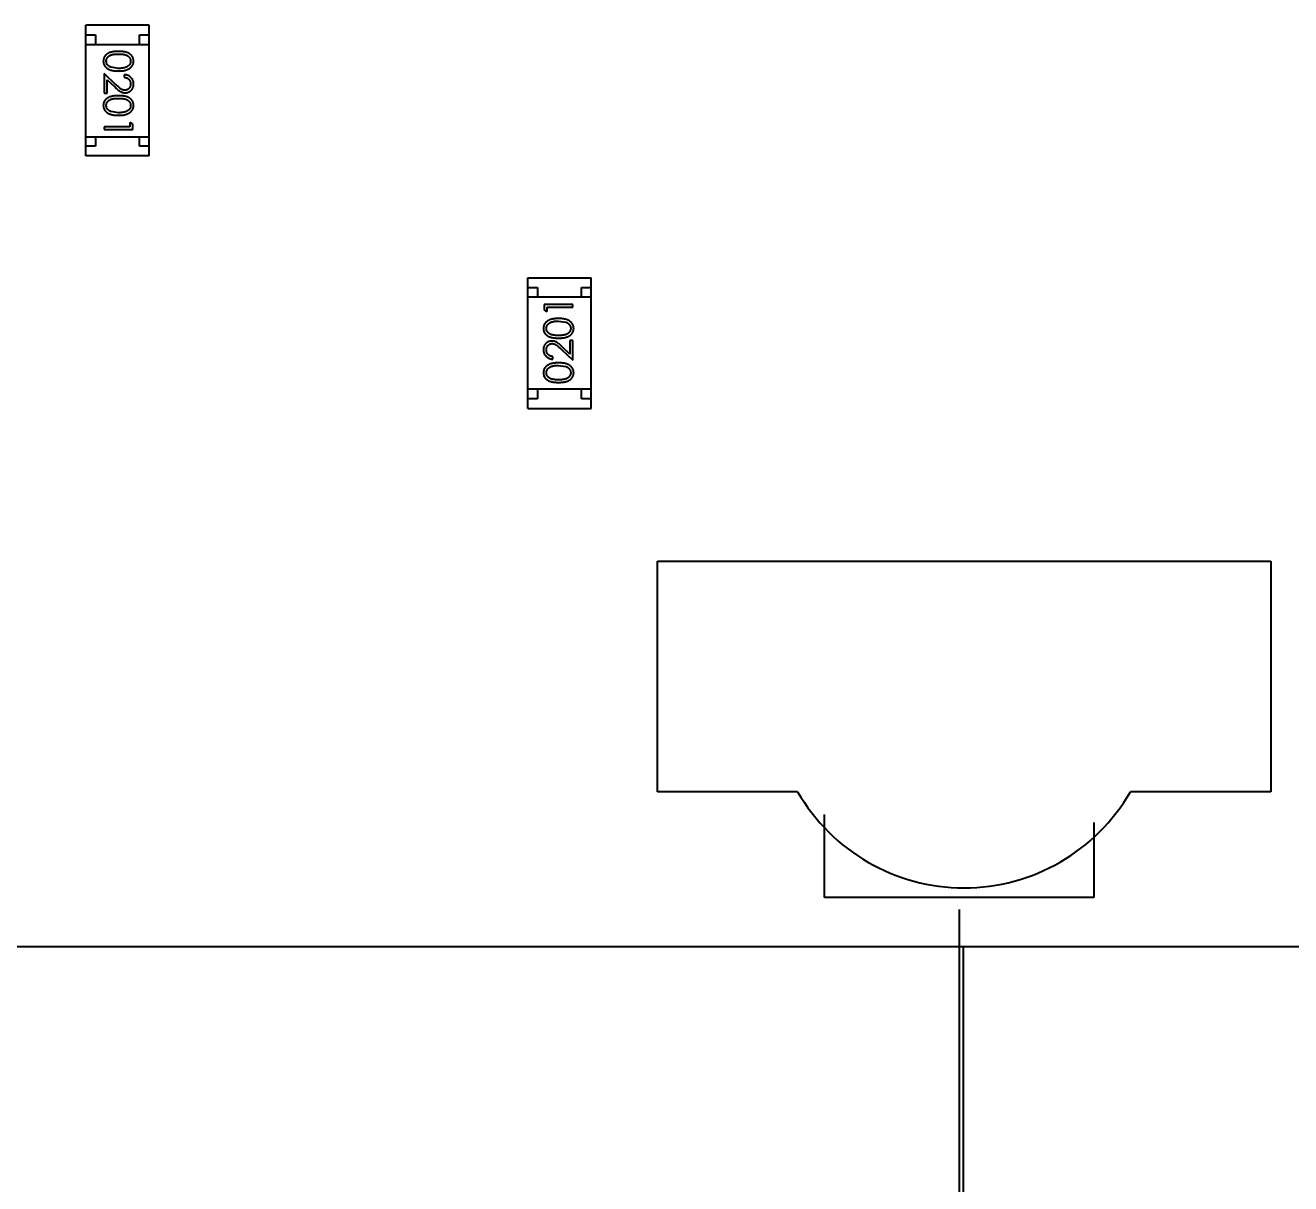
# Model space of a CAD drawing. Header units: inches. Extents: x -13 to 240, y -18 to 126.
# Drawn here: x 203.2 to 209.78, y 23.23 to 29.26 of the extents above; entities that cross this region are included whole.
import ezdxf

# ---------------------------------------------------------------- set-up
doc = ezdxf.new("R2010")
doc.units = ezdxf.units.IN
doc.header["$LTSCALE"] = 1.21
doc.header["$MEASUREMENT"] = 0
doc.header["$PDMODE"] = 3
doc.header["$PDSIZE"] = 0.3125
doc.layers.get('0').update_dxf_attribs({"linetype": 'CONTINUOUS'})
doc.layers.get('Defpoints').update_dxf_attribs({"linetype": 'CONTINUOUS'})
doc.layers.add('DIM', color=3, linetype='CONTINUOUS')
doc.styles.get("Standard").update_dxf_attribs({"font": 'txt', "width": 0.8})
doc.dimstyles.get("Standard").update_dxf_attribs({"dimtxt": 0.15625, "dimasz": 0.1875, "dimexe": 0.125, "dimexo": 0.0625, "dimgap": 0.09, "dimtad": 0, "dimtih": 1, "dimtoh": 1, "dimzin": 4, "dimdsep": 46, "dimtxsty": 'Standard', "dimblk": '_FILLED', "dimblk1": '_FILLED', "dimblk2": '_FILLED', "dimcen": 0.09, "dimazin": 1, "dimtp": 0.01, "dimtm": 0.01, "dimtfac": 1, "dimtofl": 0, "dimtmove": 0, "dimatfit": 3, "dimldrblk": '_FILLED', "dimfxl": 1, "dimtolj": 1, "dimtzin": 4, "dimarcsym": 0})

# ---------------------------------------------------------------- blocks, each defined once
blk = doc.blocks.new('_FILLED')
at = {"color": 0, "linetype": 'ByBlock'}
blk.add_solid([(0, 0), (-1, 0.1667), (-1, -0.1667)], dxfattribs=at)
blk = doc.blocks.new('*D60')
at = {"layer": 'Defpoints', "color": 0}
for p in [(188.0557, 24.7162), (208.0557, 24.7162), (188.0557, 12.7729)]:
    blk.add_point(p, dxfattribs=at)
at = {"layer": 'DIM', "color": 0, "lineweight": -2}
for p, q in [((188.0557, 24.6537), (188.0557, 12.6479)), ((208.0557, 24.6537), (208.0557, 12.6479)), ((190.0557, 12.7729), (195.1657, 12.7729)), ((206.0557, 12.7729), (200.9457, 12.7729))]:
    blk.add_line(p, q, dxfattribs=at)
at = {"layer": 'DIM', "color": 0, "lineweight": -2, "xscale": 2, "yscale": 2, "zscale": 2, "rotation": 180}
blk.add_blockref('_FILLED', (188.0557, 12.7729), dxfattribs=at)
at = {"layer": 'DIM', "color": 0, "lineweight": -2, "xscale": 2, "yscale": 2, "zscale": 2}
blk.add_blockref('_FILLED', (208.0557, 12.7729), dxfattribs=at)
at = {"layer": 'DIM', "color": 0, "insert": (198.0557, 12.7729), "char_height": 2, "attachment_point": 5}
blk.add_mtext('\\A1;20.00', dxfattribs=at)

msp = doc.modelspace()

# ---------------------------------------------------------------- linework, layer by layer
at = {"color": 7, "linetype": 'Continuous'}
for p, q in [((203.8415, 29.2564), (203.5115, 29.2564)), ((203.5115, 28.5764), (203.5115, 29.2564)), ((203.8415, 28.5764), (203.8415, 29.2564)), ((203.5115, 29.2064), (203.5615, 29.2064)), ((203.5615, 29.2064), (203.5615, 29.1564)), ((203.7915, 29.2064), (203.8415, 29.2064)), ((203.7915, 29.1564), (203.7915, 29.2064)), ((203.5115, 29.1564), (203.8415, 29.1564)), ((203.6818, 29.0319), (203.6441, 29.0376)), ((203.6068, 29.005), (203.6068, 28.9031)), ((203.6689, 28.9468), (203.6068, 29.005)), ((203.6222, 28.9031), (203.6222, 28.9729)), ((203.6222, 28.9729), (203.6622, 28.9353)), ((203.7106, 28.9992), (203.7106, 28.9858)), ((203.6068, 28.9031), (203.6222, 28.9031)), ((203.6818, 28.8011), (203.6441, 28.8068)), ((203.7414, 28.7281), (203.6068, 28.7281)), ((203.6068, 28.7281), (203.6068, 28.7146)), ((203.6068, 28.7146), (203.7568, 28.7146)), ((203.7414, 28.7511), (203.7414, 28.7281)), ((203.7568, 28.7423), (203.7414, 28.7511)), ((203.7568, 28.7146), (203.7568, 28.7423)), ((203.5115, 28.6764), (203.8415, 28.6764)), ((203.5615, 28.6764), (203.5615, 28.6264)), ((203.7915, 28.6264), (203.7915, 28.6764)), ((203.5615, 28.6264), (203.5115, 28.6264)), ((203.8415, 28.5764), (203.5115, 28.5764)), ((203.8415, 28.6264), (203.7915, 28.6264)), ((205.8116, 27.9413), (206.1416, 27.9413)), ((205.8116, 27.2613), (205.8116, 27.9413)), ((206.1416, 27.2613), (206.1416, 27.9413)), ((205.8116, 27.8913), (205.8616, 27.8913)), ((205.8616, 27.8913), (205.8616, 27.8413)), ((206.0916, 27.8913), (206.1416, 27.8913)), ((206.0916, 27.8413), (206.0916, 27.8913)), ((206.1416, 27.8413), (205.8116, 27.8413)), ((206.0464, 27.8031), (205.8964, 27.8031)), ((205.8964, 27.8031), (205.8964, 27.7754)), ((205.9117, 27.7896), (206.0464, 27.7896)), ((205.9117, 27.7666), (205.9117, 27.7896)), ((206.0464, 27.7896), (206.0464, 27.8031)), ((205.8964, 27.7754), (205.9117, 27.7666)), ((205.9714, 27.7166), (206.0091, 27.7109)), ((206.0464, 27.6146), (206.031, 27.6146)), ((206.031, 27.6146), (206.031, 27.5448)), ((206.0464, 27.5127), (206.0464, 27.6146)), ((205.9425, 27.5185), (205.9425, 27.5319)), ((205.9843, 27.5709), (206.0464, 27.5127)), ((206.031, 27.5448), (205.9909, 27.5824)), ((205.9714, 27.4858), (206.0091, 27.4801)), ((206.1416, 27.3613), (205.8116, 27.3613)), ((205.8616, 27.3613), (205.8616, 27.3113)), ((206.0916, 27.3113), (206.0916, 27.3613)), ((205.8616, 27.3113), (205.8116, 27.3113)), ((205.8116, 27.2613), (206.1416, 27.2613)), ((206.1416, 27.3113), (206.0916, 27.3113)), ((206.4857, 26.4663), (209.6766, 26.4663)), ((206.4857, 25.2663), (206.4857, 26.4663)), ((209.6766, 26.4663), (209.6766, 25.2663)), ((207.2151, 25.2663), (206.4857, 25.2663)), ((209.6766, 25.2663), (208.9471, 25.2663)), ((207.3557, 24.7162), (207.3557, 25.1483)), ((208.7557, 25.1058), (208.7557, 24.7162)), ((208.7557, 24.7162), (207.3557, 24.7162)), ((202.5466, 24.4613), (224.3266, 24.4577)), ((208.0766, 24.4604), (208.0766, 19.4463))]:
    msp.add_line(p, q, dxfattribs=at)
msp.add_arc((208.0811, 25.7663), 1, 210, 330, dxfattribs=at)
for points, knots in [([(203.6817, 29.1204), (203.6793, 29.1204), (203.6747, 29.1203), (203.6679, 29.12), (203.6616, 29.1195), (203.6556, 29.1188), (203.6501, 29.1179), (203.645, 29.1169), (203.6402, 29.1155), (203.6359, 29.114), (203.6319, 29.1123), (203.6282, 29.1105), (203.6247, 29.1084), (203.6215, 29.1063), (203.6185, 29.104), (203.6158, 29.1015), (203.6134, 29.0988), (203.6112, 29.096), (203.6092, 29.0931), (203.6076, 29.0901), (203.6061, 29.087), (203.605, 29.0838), (203.6041, 29.0805), (203.6034, 29.0772), (203.603, 29.0737), (203.603, 29.0714), (203.6029, 29.0702)], [0, 0, 0, 0, 0.068113, 0.132564, 0.193427, 0.250218, 0.303569, 0.353576, 0.400235, 0.443586, 0.484619, 0.524292, 0.56238, 0.599049, 0.63494, 0.669782, 0.704009, 0.737842, 0.771098, 0.803896, 0.836415, 0.868639, 0.900715, 0.933378, 0.966213, 1, 1, 1, 1]), ([(203.6183, 29.0698), (203.6184, 29.0714), (203.6186, 29.0747), (203.6199, 29.0796), (203.6219, 29.0843), (203.6243, 29.0881), (203.6266, 29.091), (203.6285, 29.093), (203.6307, 29.0949), (203.633, 29.0967), (203.6355, 29.0983), (203.6382, 29.0998), (203.6411, 29.1011), (203.6442, 29.1024), (203.6477, 29.1035), (203.6514, 29.1044), (203.6556, 29.1051), (203.6601, 29.1058), (203.665, 29.1063), (203.6702, 29.1066), (203.6759, 29.1069), (203.6798, 29.1069), (203.6818, 29.1069)], [0, 0, 0, 0, 0.060034, 0.120278, 0.182348, 0.247919, 0.281641, 0.315701, 0.350322, 0.385703, 0.421819, 0.459196, 0.497866, 0.538301, 0.58121, 0.628183, 0.679403, 0.734699, 0.794074, 0.858416, 0.927049, 1, 1, 1, 1]), ([(203.7606, 29.0702), (203.7606, 29.0714), (203.7606, 29.0737), (203.7602, 29.0772), (203.7595, 29.0806), (203.7586, 29.0838), (203.7574, 29.0871), (203.7559, 29.0902), (203.7542, 29.0932), (203.7523, 29.0962), (203.7501, 29.099), (203.7476, 29.1016), (203.7449, 29.1041), (203.7419, 29.1064), (203.7387, 29.1086), (203.7353, 29.1106), (203.7316, 29.1124), (203.7276, 29.1141), (203.7233, 29.1156), (203.7186, 29.1169), (203.7135, 29.118), (203.7079, 29.1188), (203.702, 29.1195), (203.6956, 29.12), (203.6888, 29.1203), (203.6841, 29.1204), (203.6817, 29.1204)], [0, 0, 0, 0, 0.033742, 0.066533, 0.099153, 0.13154, 0.164087, 0.196563, 0.229707, 0.263315, 0.297504, 0.331686, 0.366482, 0.4021, 0.438958, 0.476748, 0.515985, 0.556589, 0.599519, 0.645765, 0.695487, 0.748721, 0.805687, 0.866754, 0.931405, 1, 1, 1, 1]), ([(203.6818, 29.1069), (203.6838, 29.1069), (203.6877, 29.1069), (203.6934, 29.1066), (203.6986, 29.1063), (203.7035, 29.1058), (203.7081, 29.1052), (203.7122, 29.1043), (203.716, 29.1034), (203.7194, 29.1023), (203.7225, 29.1011), (203.7254, 29.0997), (203.7281, 29.0982), (203.7306, 29.0966), (203.7329, 29.0949), (203.7351, 29.093), (203.737, 29.091), (203.7393, 29.0881), (203.7416, 29.0844), (203.7438, 29.0797), (203.745, 29.0748), (203.7452, 29.0714), (203.7452, 29.0698)], [0, 0, 0, 0, 0.073302, 0.142286, 0.206253, 0.266017, 0.321612, 0.372532, 0.419497, 0.462398, 0.502825, 0.541489, 0.579034, 0.615143, 0.650298, 0.684912, 0.718701, 0.752189, 0.817245, 0.879117, 0.939613, 1, 1, 1, 1]), ([(203.6029, 29.0702), (203.603, 29.069), (203.603, 29.0667), (203.6034, 29.0631), (203.6041, 29.0597), (203.605, 29.0564), (203.6062, 29.0531), (203.6077, 29.0499), (203.6094, 29.0468), (203.6114, 29.0438), (203.6137, 29.0409), (203.6162, 29.0382), (203.619, 29.0356), (203.622, 29.0332), (203.6253, 29.0309), (203.6289, 29.0288), (203.6327, 29.0269), (203.6368, 29.0251), (203.6411, 29.0235), (203.6459, 29.0222), (203.651, 29.021), (203.6564, 29.0201), (203.6622, 29.0194), (203.6684, 29.0188), (203.675, 29.0185), (203.6794, 29.0185), (203.6817, 29.0184)], [0, 0, 0, 0, 0.033824, 0.067298, 0.10028, 0.133019, 0.165736, 0.198792, 0.232372, 0.266409, 0.301016, 0.336196, 0.371972, 0.408574, 0.446394, 0.485225, 0.525372, 0.567224, 0.611081, 0.65775, 0.70702, 0.759235, 0.814484, 0.873227, 0.934937, 1, 1, 1, 1]), ([(203.6441, 29.0376), (203.643, 29.038), (203.641, 29.0387), (203.638, 29.0401), (203.6353, 29.0415), (203.6328, 29.0431), (203.6305, 29.0449), (203.6283, 29.0467), (203.6264, 29.0487), (203.6242, 29.0515), (203.6218, 29.0552), (203.6198, 29.0599), (203.6185, 29.0648), (203.6184, 29.0681), (203.6183, 29.0698)], [0, 0, 0, 0, 0.075949, 0.148549, 0.218996, 0.286119, 0.351826, 0.416074, 0.478265, 0.540325, 0.660405, 0.774606, 0.887187, 1, 1, 1, 1]), ([(203.6817, 29.0184), (203.684, 29.0185), (203.6885, 29.0185), (203.6951, 29.0188), (203.7013, 29.0194), (203.7071, 29.0201), (203.7126, 29.0211), (203.7177, 29.0222), (203.7225, 29.0236), (203.7269, 29.0252), (203.731, 29.0271), (203.7348, 29.029), (203.7384, 29.0311), (203.7417, 29.0333), (203.7447, 29.0357), (203.7475, 29.0383), (203.75, 29.041), (203.7522, 29.0439), (203.7542, 29.0469), (203.7559, 29.05), (203.7574, 29.0531), (203.7586, 29.0564), (203.7595, 29.0597), (203.7602, 29.0631), (203.7606, 29.0667), (203.7606, 29.069), (203.7606, 29.0702)], [0, 0, 0, 0, 0.065278, 0.127205, 0.186168, 0.241675, 0.294115, 0.343609, 0.390387, 0.434463, 0.476646, 0.517002, 0.555936, 0.593716, 0.630057, 0.665601, 0.700745, 0.734917, 0.768681, 0.802087, 0.834849, 0.867433, 0.900138, 0.932806, 0.966212, 1, 1, 1, 1]), ([(203.7452, 29.0698), (203.7452, 29.0681), (203.745, 29.0648), (203.7437, 29.06), (203.7416, 29.0553), (203.7393, 29.0516), (203.737, 29.0487), (203.735, 29.0467), (203.7327, 29.0447), (203.7303, 29.0429), (203.7276, 29.0412), (203.7246, 29.0397), (203.7214, 29.0382), (203.718, 29.0369), (203.7143, 29.0357), (203.7104, 29.0347), (203.7063, 29.0339), (203.7018, 29.0331), (203.6972, 29.0326), (203.6923, 29.0322), (203.6871, 29.032), (203.6836, 29.0319), (203.6818, 29.0319)], [0, 0, 0, 0, 0.059689, 0.119507, 0.181075, 0.246162, 0.279894, 0.314468, 0.350403, 0.387474, 0.426147, 0.466624, 0.508745, 0.553328, 0.600058, 0.649177, 0.700552, 0.754894, 0.811825, 0.871514, 0.934319, 1, 1, 1, 1]), ([(203.7606, 28.9503), (203.7606, 28.952), (203.7605, 28.9553), (203.7598, 28.9601), (203.7587, 28.9647), (203.7572, 28.9692), (203.7552, 28.9734), (203.7528, 28.9774), (203.7499, 28.9812), (203.7466, 28.9848), (203.743, 28.988), (203.7391, 28.9909), (203.7349, 28.9933), (203.7305, 28.9954), (203.7259, 28.997), (203.721, 28.9982), (203.7159, 28.999), (203.7124, 28.9991), (203.7106, 28.9992)], [0, 0, 0, 0, 0.06445, 0.126725, 0.187421, 0.247417, 0.306749, 0.366595, 0.427749, 0.490235, 0.553031, 0.614805, 0.676505, 0.738096, 0.801021, 0.864897, 0.931209, 1, 1, 1, 1]), ([(203.7106, 28.9858), (203.712, 28.9856), (203.7146, 28.9854), (203.7183, 28.9846), (203.7219, 28.9837), (203.7252, 28.9825), (203.7283, 28.9809), (203.7312, 28.9792), (203.7338, 28.9772), (203.7362, 28.9749), (203.7383, 28.9725), (203.7402, 28.9699), (203.7417, 28.9671), (203.743, 28.9642), (203.744, 28.9611), (203.7447, 28.9578), (203.7452, 28.9545), (203.7452, 28.9522), (203.7452, 28.951)], [0, 0, 0, 0, 0.073648, 0.143686, 0.210962, 0.275557, 0.338064, 0.399311, 0.4594, 0.51934, 0.579024, 0.637809, 0.695959, 0.754122, 0.813113, 0.873453, 0.935561, 1, 1, 1, 1]), ([(203.6622, 28.9353), (203.6638, 28.9339), (203.6667, 28.9311), (203.6711, 28.9272), (203.6752, 28.9236), (203.6791, 28.9204), (203.6827, 28.9176), (203.6861, 28.9151), (203.6893, 28.913), (203.6931, 28.9107), (203.6978, 28.9084), (203.7037, 28.9064), (203.7098, 28.9052), (203.7139, 28.9051), (203.716, 28.905)], [0, 0, 0, 0, 0.09953, 0.192079, 0.277712, 0.357454, 0.429648, 0.495771, 0.555538, 0.608657, 0.707578, 0.804328, 0.901298, 1, 1, 1, 1]), ([(203.7148, 28.9184), (203.7132, 28.9185), (203.71, 28.9186), (203.7052, 28.9197), (203.7005, 28.9214), (203.6967, 28.9234), (203.6936, 28.9254), (203.6909, 28.9273), (203.688, 28.9296), (203.6847, 28.9323), (203.6812, 28.9354), (203.6773, 28.9388), (203.6732, 28.9427), (203.6703, 28.9454), (203.6689, 28.9468)], [0, 0, 0, 0, 0.088014, 0.174976, 0.2638, 0.355443, 0.406413, 0.465519, 0.533076, 0.609353, 0.693899, 0.787171, 0.889197, 1, 1, 1, 1]), ([(203.7452, 28.951), (203.7452, 28.9499), (203.7452, 28.9477), (203.7447, 28.9444), (203.744, 28.9413), (203.743, 28.9384), (203.7418, 28.9355), (203.7402, 28.9328), (203.7384, 28.9303), (203.7363, 28.9279), (203.734, 28.9257), (203.7316, 28.9237), (203.7291, 28.9221), (203.7264, 28.9207), (203.7237, 28.9197), (203.7208, 28.919), (203.7179, 28.9185), (203.7159, 28.9185), (203.7148, 28.9184)], [0, 0, 0, 0, 0.068027, 0.133505, 0.19695, 0.26027, 0.322741, 0.384982, 0.448465, 0.513424, 0.578224, 0.640011, 0.700094, 0.760067, 0.819012, 0.877878, 0.938035, 1, 1, 1, 1]), ([(203.716, 28.905), (203.7175, 28.905), (203.7204, 28.9051), (203.7248, 28.9057), (203.7289, 28.9067), (203.7329, 28.908), (203.7368, 28.9098), (203.7405, 28.912), (203.744, 28.9145), (203.7474, 28.9175), (203.7505, 28.9207), (203.7532, 28.9242), (203.7555, 28.928), (203.7574, 28.932), (203.7588, 28.9362), (203.7599, 28.9407), (203.7605, 28.9454), (203.7606, 28.9487), (203.7606, 28.9503)], [0, 0, 0, 0, 0.06271, 0.123347, 0.183401, 0.242828, 0.302097, 0.36242, 0.423725, 0.487032, 0.550491, 0.612709, 0.674265, 0.73617, 0.799211, 0.863483, 0.930525, 1, 1, 1, 1]), ([(203.6817, 28.8896), (203.6793, 28.8896), (203.6747, 28.8896), (203.6679, 28.8893), (203.6616, 28.8888), (203.6556, 28.888), (203.6501, 28.8871), (203.645, 28.8861), (203.6402, 28.8848), (203.6359, 28.8832), (203.6319, 28.8815), (203.6282, 28.8797), (203.6247, 28.8777), (203.6215, 28.8755), (203.6185, 28.8732), (203.6158, 28.8707), (203.6134, 28.8681), (203.6112, 28.8653), (203.6092, 28.8624), (203.6076, 28.8593), (203.6061, 28.8563), (203.605, 28.853), (203.6041, 28.8498), (203.6034, 28.8464), (203.603, 28.843), (203.603, 28.8406), (203.6029, 28.8395)], [0, 0, 0, 0, 0.068113, 0.132564, 0.193427, 0.250218, 0.303569, 0.353576, 0.400235, 0.443586, 0.484619, 0.524292, 0.56238, 0.599049, 0.63494, 0.669782, 0.704009, 0.737842, 0.771098, 0.803896, 0.836415, 0.868639, 0.900715, 0.933378, 0.966213, 1, 1, 1, 1]), ([(203.6029, 28.8395), (203.603, 28.8383), (203.603, 28.8359), (203.6034, 28.8324), (203.6041, 28.8289), (203.605, 28.8256), (203.6062, 28.8223), (203.6077, 28.8191), (203.6094, 28.816), (203.6114, 28.813), (203.6137, 28.8101), (203.6162, 28.8074), (203.619, 28.8048), (203.622, 28.8024), (203.6253, 28.8001), (203.6289, 28.7981), (203.6327, 28.7961), (203.6368, 28.7944), (203.6411, 28.7928), (203.6459, 28.7914), (203.651, 28.7903), (203.6564, 28.7893), (203.6622, 28.7886), (203.6684, 28.788), (203.675, 28.7878), (203.6794, 28.7877), (203.6817, 28.7877)], [0, 0, 0, 0, 0.033824, 0.067298, 0.10028, 0.133019, 0.165736, 0.198792, 0.232372, 0.266409, 0.301016, 0.336196, 0.371972, 0.408574, 0.446394, 0.485225, 0.525372, 0.567224, 0.611081, 0.65775, 0.70702, 0.759235, 0.814484, 0.873227, 0.934937, 1, 1, 1, 1]), ([(203.6183, 28.839), (203.6184, 28.8407), (203.6186, 28.844), (203.6199, 28.8488), (203.6219, 28.8536), (203.6243, 28.8573), (203.6266, 28.8602), (203.6285, 28.8622), (203.6307, 28.8641), (203.633, 28.8659), (203.6355, 28.8675), (203.6382, 28.869), (203.6411, 28.8704), (203.6442, 28.8716), (203.6477, 28.8727), (203.6514, 28.8736), (203.6556, 28.8744), (203.6601, 28.8751), (203.665, 28.8755), (203.6702, 28.8759), (203.6759, 28.8761), (203.6798, 28.8761), (203.6818, 28.8761)], [0, 0, 0, 0, 0.060034, 0.120278, 0.182348, 0.247919, 0.281641, 0.315701, 0.350322, 0.385703, 0.421819, 0.459196, 0.497866, 0.538301, 0.58121, 0.628183, 0.679403, 0.734699, 0.794074, 0.858416, 0.927049, 1, 1, 1, 1]), ([(203.6441, 28.8068), (203.643, 28.8072), (203.641, 28.808), (203.638, 28.8093), (203.6353, 28.8108), (203.6328, 28.8124), (203.6305, 28.8141), (203.6283, 28.816), (203.6264, 28.818), (203.6242, 28.8208), (203.6218, 28.8245), (203.6198, 28.8292), (203.6185, 28.834), (203.6184, 28.8373), (203.6183, 28.839)], [0, 0, 0, 0, 0.075949, 0.148549, 0.218996, 0.286119, 0.351826, 0.416074, 0.478265, 0.540325, 0.660405, 0.774606, 0.887187, 1, 1, 1, 1]), ([(203.7606, 28.8395), (203.7606, 28.8406), (203.7606, 28.843), (203.7602, 28.8464), (203.7595, 28.8498), (203.7586, 28.8531), (203.7574, 28.8563), (203.7559, 28.8594), (203.7542, 28.8624), (203.7523, 28.8654), (203.7501, 28.8682), (203.7476, 28.8709), (203.7449, 28.8733), (203.7419, 28.8757), (203.7387, 28.8778), (203.7353, 28.8798), (203.7316, 28.8817), (203.7276, 28.8833), (203.7233, 28.8848), (203.7186, 28.8861), (203.7135, 28.8872), (203.7079, 28.8881), (203.702, 28.8888), (203.6956, 28.8893), (203.6888, 28.8896), (203.6841, 28.8896), (203.6817, 28.8896)], [0, 0, 0, 0, 0.033742, 0.066533, 0.099153, 0.13154, 0.164087, 0.196563, 0.229707, 0.263315, 0.297504, 0.331686, 0.366482, 0.4021, 0.438958, 0.476748, 0.515985, 0.556589, 0.599519, 0.645765, 0.695487, 0.748721, 0.805687, 0.866754, 0.931405, 1, 1, 1, 1]), ([(203.6817, 28.7877), (203.684, 28.7877), (203.6885, 28.7878), (203.6951, 28.788), (203.7013, 28.7886), (203.7071, 28.7893), (203.7126, 28.7903), (203.7177, 28.7914), (203.7225, 28.7929), (203.7269, 28.7944), (203.731, 28.7963), (203.7348, 28.7982), (203.7384, 28.8003), (203.7417, 28.8025), (203.7447, 28.805), (203.7475, 28.8075), (203.75, 28.8102), (203.7522, 28.8131), (203.7542, 28.8161), (203.7559, 28.8192), (203.7574, 28.8224), (203.7586, 28.8256), (203.7595, 28.829), (203.7602, 28.8324), (203.7606, 28.8359), (203.7606, 28.8383), (203.7606, 28.8395)], [0, 0, 0, 0, 0.065278, 0.127205, 0.186168, 0.241675, 0.294115, 0.343609, 0.390387, 0.434463, 0.476646, 0.517002, 0.555936, 0.593716, 0.630057, 0.665601, 0.700745, 0.734917, 0.768681, 0.802087, 0.834849, 0.867433, 0.900138, 0.932806, 0.966212, 1, 1, 1, 1]), ([(203.6818, 28.8761), (203.6838, 28.8761), (203.6877, 28.8761), (203.6934, 28.8759), (203.6986, 28.8755), (203.7035, 28.875), (203.7081, 28.8744), (203.7122, 28.8736), (203.716, 28.8727), (203.7194, 28.8716), (203.7225, 28.8703), (203.7254, 28.869), (203.7281, 28.8675), (203.7306, 28.8658), (203.7329, 28.8641), (203.7351, 28.8622), (203.737, 28.8602), (203.7393, 28.8573), (203.7416, 28.8536), (203.7438, 28.8489), (203.745, 28.844), (203.7452, 28.8407), (203.7452, 28.839)], [0, 0, 0, 0, 0.073302, 0.142286, 0.206253, 0.266017, 0.321612, 0.372532, 0.419497, 0.462398, 0.502825, 0.541489, 0.579034, 0.615143, 0.650298, 0.684912, 0.718701, 0.752189, 0.817245, 0.879117, 0.939613, 1, 1, 1, 1]), ([(203.7452, 28.839), (203.7452, 28.8374), (203.745, 28.8341), (203.7437, 28.8292), (203.7416, 28.8246), (203.7393, 28.8208), (203.737, 28.8179), (203.735, 28.8159), (203.7327, 28.8139), (203.7303, 28.8121), (203.7276, 28.8105), (203.7246, 28.8089), (203.7214, 28.8075), (203.718, 28.8061), (203.7143, 28.805), (203.7104, 28.8039), (203.7063, 28.8031), (203.7018, 28.8023), (203.6972, 28.8018), (203.6923, 28.8014), (203.6871, 28.8012), (203.6836, 28.8012), (203.6818, 28.8011)], [0, 0, 0, 0, 0.059689, 0.119507, 0.181075, 0.246162, 0.279894, 0.314468, 0.350403, 0.387474, 0.426147, 0.466624, 0.508745, 0.553328, 0.600058, 0.649177, 0.700552, 0.754894, 0.811825, 0.871514, 0.934319, 1, 1, 1, 1]), ([(205.9714, 27.73), (205.9691, 27.73), (205.9646, 27.7299), (205.9581, 27.7296), (205.9519, 27.7291), (205.946, 27.7284), (205.9405, 27.7274), (205.9354, 27.7263), (205.9307, 27.7248), (205.9262, 27.7232), (205.9222, 27.7214), (205.9183, 27.7195), (205.9148, 27.7174), (205.9114, 27.7152), (205.9084, 27.7127), (205.9056, 27.7102), (205.9031, 27.7075), (205.9009, 27.7046), (205.8989, 27.7016), (205.8972, 27.6985), (205.8957, 27.6953), (205.8946, 27.6921), (205.8936, 27.6887), (205.893, 27.6853), (205.8926, 27.6818), (205.8925, 27.6794), (205.8925, 27.6782)], [0, 0, 0, 0, 0.065278, 0.127205, 0.186168, 0.241675, 0.294115, 0.343609, 0.390387, 0.434463, 0.476646, 0.517002, 0.555936, 0.593716, 0.630057, 0.665601, 0.700745, 0.734917, 0.768681, 0.802087, 0.834849, 0.867433, 0.900138, 0.932806, 0.966212, 1, 1, 1, 1]), ([(206.0502, 27.6782), (206.0502, 27.6794), (206.0502, 27.6818), (206.0497, 27.6853), (206.0491, 27.6888), (206.0481, 27.6921), (206.0469, 27.6954), (206.0455, 27.6986), (206.0437, 27.7017), (206.0417, 27.7047), (206.0395, 27.7076), (206.0369, 27.7103), (206.0342, 27.7129), (206.0311, 27.7153), (206.0278, 27.7175), (206.0243, 27.7196), (206.0204, 27.7215), (206.0164, 27.7233), (206.012, 27.7249), (206.0072, 27.7263), (206.0022, 27.7274), (205.9967, 27.7284), (205.9909, 27.7291), (205.9847, 27.7297), (205.9782, 27.7299), (205.9737, 27.73), (205.9714, 27.73)], [0, 0, 0, 0, 0.033824, 0.067298, 0.10028, 0.133019, 0.165736, 0.198792, 0.232372, 0.266409, 0.301016, 0.336196, 0.371972, 0.408574, 0.446394, 0.485225, 0.525372, 0.567224, 0.611081, 0.65775, 0.70702, 0.759235, 0.814484, 0.873227, 0.934937, 1, 1, 1, 1]), ([(205.8925, 27.6782), (205.8925, 27.6771), (205.8926, 27.6747), (205.893, 27.6713), (205.8936, 27.6679), (205.8946, 27.6646), (205.8957, 27.6614), (205.8972, 27.6583), (205.8989, 27.6553), (205.9009, 27.6523), (205.9031, 27.6495), (205.9055, 27.6468), (205.9083, 27.6444), (205.9112, 27.642), (205.9144, 27.6399), (205.9179, 27.6378), (205.9216, 27.636), (205.9255, 27.6344), (205.9298, 27.6329), (205.9345, 27.6316), (205.9396, 27.6305), (205.9452, 27.6296), (205.9512, 27.6289), (205.9575, 27.6284), (205.9643, 27.6281), (205.969, 27.6281), (205.9714, 27.6281)], [0, 0, 0, 0, 0.033742, 0.066533, 0.099153, 0.13154, 0.164087, 0.196563, 0.229707, 0.263315, 0.297504, 0.331686, 0.366482, 0.4021, 0.438958, 0.476748, 0.515985, 0.556589, 0.599519, 0.645765, 0.695487, 0.748721, 0.805687, 0.866754, 0.931405, 1, 1, 1, 1]), ([(205.9079, 27.6787), (205.908, 27.6803), (205.9082, 27.6836), (205.9094, 27.6885), (205.9115, 27.6931), (205.9139, 27.6969), (205.9162, 27.6997), (205.9182, 27.7018), (205.9204, 27.7038), (205.9229, 27.7056), (205.9256, 27.7072), (205.9285, 27.7088), (205.9317, 27.7102), (205.9351, 27.7116), (205.9388, 27.7127), (205.9427, 27.7138), (205.9469, 27.7146), (205.9513, 27.7153), (205.956, 27.7159), (205.9609, 27.7163), (205.966, 27.7165), (205.9696, 27.7165), (205.9714, 27.7166)], [0, 0, 0, 0, 0.059689, 0.119507, 0.181075, 0.246162, 0.279894, 0.314468, 0.350403, 0.387474, 0.426147, 0.466624, 0.508745, 0.553328, 0.600058, 0.649177, 0.700552, 0.754894, 0.811825, 0.871514, 0.934319, 1, 1, 1, 1]), ([(205.9714, 27.6416), (205.9693, 27.6416), (205.9654, 27.6416), (205.9598, 27.6418), (205.9545, 27.6422), (205.9496, 27.6427), (205.9451, 27.6433), (205.9409, 27.6441), (205.9372, 27.645), (205.9338, 27.6461), (205.9306, 27.6474), (205.9277, 27.6487), (205.925, 27.6502), (205.9225, 27.6518), (205.9202, 27.6536), (205.9181, 27.6555), (205.9161, 27.6575), (205.9139, 27.6604), (205.9115, 27.6641), (205.9094, 27.6688), (205.9082, 27.6737), (205.908, 27.677), (205.9079, 27.6787)], [0, 0, 0, 0, 0.073302, 0.142286, 0.206253, 0.266017, 0.321612, 0.372532, 0.419497, 0.462398, 0.502825, 0.541489, 0.579034, 0.615143, 0.650298, 0.684912, 0.718701, 0.752189, 0.817245, 0.879117, 0.939613, 1, 1, 1, 1]), ([(206.0348, 27.6787), (206.0347, 27.677), (206.0346, 27.6737), (206.0333, 27.6689), (206.0312, 27.6641), (206.0288, 27.6604), (206.0265, 27.6575), (206.0246, 27.6555), (206.0224, 27.6536), (206.0201, 27.6518), (206.0176, 27.6502), (206.0149, 27.6487), (206.012, 27.6473), (206.0089, 27.6461), (206.0055, 27.645), (206.0017, 27.6441), (205.9976, 27.6433), (205.9931, 27.6426), (205.9882, 27.6422), (205.9829, 27.6418), (205.9772, 27.6416), (205.9734, 27.6416), (205.9714, 27.6416)], [0, 0, 0, 0, 0.060034, 0.120278, 0.182348, 0.247919, 0.281641, 0.315701, 0.350322, 0.385703, 0.421819, 0.459196, 0.497866, 0.538301, 0.58121, 0.628183, 0.679403, 0.734699, 0.794074, 0.858416, 0.927049, 1, 1, 1, 1]), ([(205.9714, 27.6281), (205.9738, 27.6281), (205.9784, 27.6281), (205.9852, 27.6284), (205.9916, 27.6289), (205.9975, 27.6297), (206.003, 27.6306), (206.0082, 27.6316), (206.0129, 27.6329), (206.0172, 27.6344), (206.0212, 27.6361), (206.025, 27.638), (206.0284, 27.64), (206.0316, 27.6422), (206.0346, 27.6445), (206.0373, 27.647), (206.0398, 27.6496), (206.042, 27.6524), (206.0439, 27.6553), (206.0456, 27.6584), (206.047, 27.6614), (206.0482, 27.6646), (206.0491, 27.6679), (206.0497, 27.6713), (206.0501, 27.6747), (206.0502, 27.6771), (206.0502, 27.6782)], [0, 0, 0, 0, 0.068113, 0.132564, 0.193427, 0.250218, 0.303569, 0.353576, 0.400235, 0.443586, 0.484619, 0.524292, 0.56238, 0.599049, 0.63494, 0.669782, 0.704009, 0.737842, 0.771098, 0.803896, 0.836415, 0.868639, 0.900715, 0.933378, 0.966213, 1, 1, 1, 1]), ([(206.0091, 27.7109), (206.0101, 27.7105), (206.0122, 27.7097), (206.0151, 27.7084), (206.0178, 27.7069), (206.0203, 27.7053), (206.0227, 27.7036), (206.0248, 27.7017), (206.0267, 27.6997), (206.0289, 27.6969), (206.0313, 27.6932), (206.0333, 27.6885), (206.0346, 27.6837), (206.0348, 27.6804), (206.0348, 27.6787)], [0, 0, 0, 0, 0.075949, 0.148549, 0.218996, 0.286119, 0.351826, 0.416074, 0.478265, 0.540325, 0.660405, 0.774606, 0.887187, 1, 1, 1, 1]), ([(205.9371, 27.6127), (205.9356, 27.6127), (205.9327, 27.6126), (205.9284, 27.612), (205.9242, 27.611), (205.9202, 27.6097), (205.9164, 27.6079), (205.9127, 27.6057), (205.9091, 27.6032), (205.9058, 27.6002), (205.9026, 27.597), (205.8999, 27.5935), (205.8976, 27.5897), (205.8957, 27.5857), (205.8943, 27.5815), (205.8933, 27.577), (205.8926, 27.5723), (205.8926, 27.569), (205.8925, 27.5674)], [0, 0, 0, 0, 0.06271, 0.123347, 0.183401, 0.242828, 0.302097, 0.36242, 0.423725, 0.487032, 0.550491, 0.612709, 0.674265, 0.73617, 0.799211, 0.863483, 0.930525, 1, 1, 1, 1]), ([(205.9079, 27.5667), (205.9079, 27.5678), (205.908, 27.57), (205.9084, 27.5733), (205.9091, 27.5764), (205.9101, 27.5793), (205.9114, 27.5822), (205.9129, 27.5849), (205.9148, 27.5874), (205.9168, 27.5898), (205.9191, 27.592), (205.9216, 27.5939), (205.9241, 27.5956), (205.9267, 27.5969), (205.9295, 27.598), (205.9323, 27.5987), (205.9353, 27.5992), (205.9373, 27.5992), (205.9383, 27.5992)], [0, 0, 0, 0, 0.068027, 0.133505, 0.19695, 0.26027, 0.322741, 0.384982, 0.448465, 0.513424, 0.578224, 0.640011, 0.700094, 0.760067, 0.819012, 0.877878, 0.938035, 1, 1, 1, 1]), ([(205.9909, 27.5824), (205.9894, 27.5838), (205.9864, 27.5866), (205.9821, 27.5905), (205.9779, 27.5941), (205.974, 27.5973), (205.9704, 27.6001), (205.967, 27.6026), (205.9639, 27.6047), (205.9601, 27.607), (205.9553, 27.6093), (205.9494, 27.6113), (205.9433, 27.6125), (205.9392, 27.6126), (205.9371, 27.6127)], [0, 0, 0, 0, 0.09953, 0.192079, 0.277712, 0.357454, 0.429648, 0.495771, 0.555538, 0.608657, 0.707578, 0.804328, 0.901298, 1, 1, 1, 1]), ([(205.9383, 27.5992), (205.9399, 27.5992), (205.9432, 27.5991), (205.948, 27.598), (205.9526, 27.5963), (205.9564, 27.5943), (205.9595, 27.5923), (205.9622, 27.5904), (205.9651, 27.5881), (205.9684, 27.5854), (205.972, 27.5823), (205.9758, 27.5789), (205.98, 27.575), (205.9828, 27.5723), (205.9843, 27.5709)], [0, 0, 0, 0, 0.088014, 0.174976, 0.2638, 0.355443, 0.406413, 0.465519, 0.533076, 0.609353, 0.693899, 0.787171, 0.889197, 1, 1, 1, 1]), ([(205.8925, 27.5674), (205.8925, 27.5657), (205.8926, 27.5624), (205.8933, 27.5576), (205.8944, 27.553), (205.8959, 27.5485), (205.898, 27.5443), (205.9004, 27.5403), (205.9032, 27.5365), (205.9065, 27.5329), (205.9101, 27.5297), (205.914, 27.5268), (205.9182, 27.5244), (205.9226, 27.5223), (205.9272, 27.5207), (205.9321, 27.5195), (205.9372, 27.5187), (205.9407, 27.5186), (205.9425, 27.5185)], [0, 0, 0, 0, 0.06445, 0.126725, 0.187421, 0.247417, 0.306749, 0.366595, 0.427749, 0.490235, 0.553031, 0.614805, 0.676505, 0.738096, 0.801021, 0.864897, 0.931209, 1, 1, 1, 1]), ([(205.9425, 27.5319), (205.9412, 27.5321), (205.9386, 27.5323), (205.9348, 27.5331), (205.9312, 27.534), (205.9279, 27.5352), (205.9248, 27.5368), (205.922, 27.5385), (205.9193, 27.5405), (205.917, 27.5427), (205.9148, 27.5452), (205.913, 27.5478), (205.9114, 27.5506), (205.9101, 27.5535), (205.9091, 27.5566), (205.9084, 27.5598), (205.908, 27.5632), (205.9079, 27.5655), (205.9079, 27.5667)], [0, 0, 0, 0, 0.073648, 0.143686, 0.210962, 0.275557, 0.338064, 0.399311, 0.4594, 0.51934, 0.579024, 0.637809, 0.695959, 0.754122, 0.813113, 0.873453, 0.935561, 1, 1, 1, 1]), ([(205.9714, 27.4992), (205.9691, 27.4992), (205.9646, 27.4992), (205.9581, 27.4989), (205.9519, 27.4983), (205.946, 27.4976), (205.9405, 27.4966), (205.9354, 27.4955), (205.9307, 27.4941), (205.9262, 27.4925), (205.9222, 27.4906), (205.9183, 27.4887), (205.9148, 27.4866), (205.9114, 27.4844), (205.9084, 27.482), (205.9056, 27.4794), (205.9031, 27.4767), (205.9009, 27.4738), (205.8989, 27.4708), (205.8972, 27.4677), (205.8957, 27.4646), (205.8946, 27.4613), (205.8936, 27.458), (205.893, 27.4545), (205.8926, 27.451), (205.8925, 27.4487), (205.8925, 27.4475)], [0, 0, 0, 0, 0.065278, 0.127205, 0.186168, 0.241675, 0.294115, 0.343609, 0.390387, 0.434463, 0.476646, 0.517002, 0.555936, 0.593716, 0.630057, 0.665601, 0.700745, 0.734917, 0.768681, 0.802087, 0.834849, 0.867433, 0.900138, 0.932806, 0.966212, 1, 1, 1, 1]), ([(205.9079, 27.4479), (205.908, 27.4496), (205.9082, 27.4528), (205.9094, 27.4577), (205.9115, 27.4624), (205.9139, 27.4661), (205.9162, 27.469), (205.9182, 27.471), (205.9204, 27.473), (205.9229, 27.4748), (205.9256, 27.4765), (205.9285, 27.478), (205.9317, 27.4795), (205.9351, 27.4808), (205.9388, 27.4819), (205.9427, 27.483), (205.9469, 27.4838), (205.9513, 27.4846), (205.956, 27.4851), (205.9609, 27.4855), (205.966, 27.4857), (205.9696, 27.4858), (205.9714, 27.4858)], [0, 0, 0, 0, 0.059689, 0.119507, 0.181075, 0.246162, 0.279894, 0.314468, 0.350403, 0.387474, 0.426147, 0.466624, 0.508745, 0.553328, 0.600058, 0.649177, 0.700552, 0.754894, 0.811825, 0.871514, 0.934319, 1, 1, 1, 1]), ([(206.0502, 27.4475), (206.0502, 27.4487), (206.0502, 27.451), (206.0497, 27.4546), (206.0491, 27.458), (206.0481, 27.4613), (206.0469, 27.4646), (206.0455, 27.4678), (206.0437, 27.4709), (206.0417, 27.4739), (206.0395, 27.4768), (206.0369, 27.4795), (206.0342, 27.4821), (206.0311, 27.4845), (206.0278, 27.4868), (206.0243, 27.4888), (206.0204, 27.4908), (206.0164, 27.4926), (206.012, 27.4942), (206.0072, 27.4955), (206.0022, 27.4967), (205.9967, 27.4976), (205.9909, 27.4983), (205.9847, 27.4989), (205.9782, 27.4992), (205.9737, 27.4992), (205.9714, 27.4992)], [0, 0, 0, 0, 0.033824, 0.067298, 0.10028, 0.133019, 0.165736, 0.198792, 0.232372, 0.266409, 0.301016, 0.336196, 0.371972, 0.408574, 0.446394, 0.485225, 0.525372, 0.567224, 0.611081, 0.65775, 0.70702, 0.759235, 0.814484, 0.873227, 0.934937, 1, 1, 1, 1]), ([(206.0091, 27.4801), (206.0101, 27.4797), (206.0122, 27.479), (206.0151, 27.4776), (206.0178, 27.4762), (206.0203, 27.4746), (206.0227, 27.4728), (206.0248, 27.471), (206.0267, 27.469), (206.0289, 27.4661), (206.0313, 27.4625), (206.0333, 27.4578), (206.0346, 27.4529), (206.0348, 27.4496), (206.0348, 27.4479)], [0, 0, 0, 0, 0.075949, 0.148549, 0.218996, 0.286119, 0.351826, 0.416074, 0.478265, 0.540325, 0.660405, 0.774606, 0.887187, 1, 1, 1, 1]), ([(205.8925, 27.4475), (205.8925, 27.4463), (205.8926, 27.444), (205.893, 27.4405), (205.8936, 27.4371), (205.8946, 27.4338), (205.8957, 27.4306), (205.8972, 27.4275), (205.8989, 27.4245), (205.9009, 27.4215), (205.9031, 27.4187), (205.9055, 27.416), (205.9083, 27.4136), (205.9112, 27.4113), (205.9144, 27.4091), (205.9179, 27.4071), (205.9216, 27.4053), (205.9255, 27.4036), (205.9298, 27.4021), (205.9345, 27.4008), (205.9396, 27.3997), (205.9452, 27.3989), (205.9512, 27.3982), (205.9575, 27.3977), (205.9643, 27.3974), (205.969, 27.3973), (205.9714, 27.3973)], [0, 0, 0, 0, 0.033742, 0.066533, 0.099153, 0.13154, 0.164087, 0.196563, 0.229707, 0.263315, 0.297504, 0.331686, 0.366482, 0.4021, 0.438958, 0.476748, 0.515985, 0.556589, 0.599519, 0.645765, 0.695487, 0.748721, 0.805687, 0.866754, 0.931405, 1, 1, 1, 1]), ([(205.9714, 27.4108), (205.9693, 27.4108), (205.9654, 27.4108), (205.9598, 27.4111), (205.9545, 27.4114), (205.9496, 27.4119), (205.9451, 27.4125), (205.9409, 27.4134), (205.9372, 27.4143), (205.9338, 27.4154), (205.9306, 27.4166), (205.9277, 27.4179), (205.925, 27.4194), (205.9225, 27.4211), (205.9202, 27.4228), (205.9181, 27.4247), (205.9161, 27.4267), (205.9139, 27.4296), (205.9115, 27.4333), (205.9094, 27.438), (205.9082, 27.4429), (205.908, 27.4463), (205.9079, 27.4479)], [0, 0, 0, 0, 0.073302, 0.142286, 0.206253, 0.266017, 0.321612, 0.372532, 0.419497, 0.462398, 0.502825, 0.541489, 0.579034, 0.615143, 0.650298, 0.684912, 0.718701, 0.752189, 0.817245, 0.879117, 0.939613, 1, 1, 1, 1]), ([(206.0348, 27.4479), (206.0347, 27.4463), (206.0346, 27.443), (206.0333, 27.4381), (206.0312, 27.4334), (206.0288, 27.4296), (206.0265, 27.4267), (206.0246, 27.4247), (206.0224, 27.4228), (206.0201, 27.421), (206.0176, 27.4194), (206.0149, 27.4179), (206.012, 27.4166), (206.0089, 27.4153), (206.0055, 27.4142), (206.0017, 27.4133), (205.9976, 27.4125), (205.9931, 27.4119), (205.9882, 27.4114), (205.9829, 27.4111), (205.9772, 27.4108), (205.9734, 27.4108), (205.9714, 27.4108)], [0, 0, 0, 0, 0.060034, 0.120278, 0.182348, 0.247919, 0.281641, 0.315701, 0.350322, 0.385703, 0.421819, 0.459196, 0.497866, 0.538301, 0.58121, 0.628183, 0.679403, 0.734699, 0.794074, 0.858416, 0.927049, 1, 1, 1, 1]), ([(205.9714, 27.3973), (205.9738, 27.3973), (205.9784, 27.3974), (205.9852, 27.3977), (205.9916, 27.3982), (205.9975, 27.3989), (206.003, 27.3998), (206.0082, 27.4008), (206.0129, 27.4022), (206.0172, 27.4037), (206.0212, 27.4054), (206.025, 27.4072), (206.0284, 27.4092), (206.0316, 27.4114), (206.0346, 27.4137), (206.0373, 27.4162), (206.0398, 27.4189), (206.042, 27.4216), (206.0439, 27.4246), (206.0456, 27.4276), (206.047, 27.4307), (206.0482, 27.4339), (206.0491, 27.4371), (206.0497, 27.4405), (206.0501, 27.444), (206.0502, 27.4463), (206.0502, 27.4475)], [0, 0, 0, 0, 0.068113, 0.132564, 0.193427, 0.250218, 0.303569, 0.353576, 0.400235, 0.443586, 0.484619, 0.524292, 0.56238, 0.599049, 0.63494, 0.669782, 0.704009, 0.737842, 0.771098, 0.803896, 0.836415, 0.868639, 0.900715, 0.933378, 0.966213, 1, 1, 1, 1])]:
    msp.add_open_spline(points, degree=3, knots=knots, dxfattribs=at)

# ---------------------------------------------------------------- dimensions: what is measured, and where the dimension line sits
at = {"layer": 'DIM'}
dim = msp.add_linear_dim(base=(188.0557, 12.7729), p1=(208.0557, 24.7162), p2=(188.0557, 24.7162), dimstyle='Standard', override={"dimtxt": 2, "dimasz": 2, "dimtih": 0, "dimtoh": 0, "dimzin": 0, "dimcen": 0.198, "dimadec": 0, "dimazin": 0, "dimtp": 0, "dimtm": 0, "dimtdec": 4, "dimtzin": 0}, dxfattribs=at)
dim.commit()
dim.dimension.update_dxf_attribs({"geometry": '*D60', "text_midpoint": (198.0557, 12.7729)})

doc.saveas('drawing.dxf')
